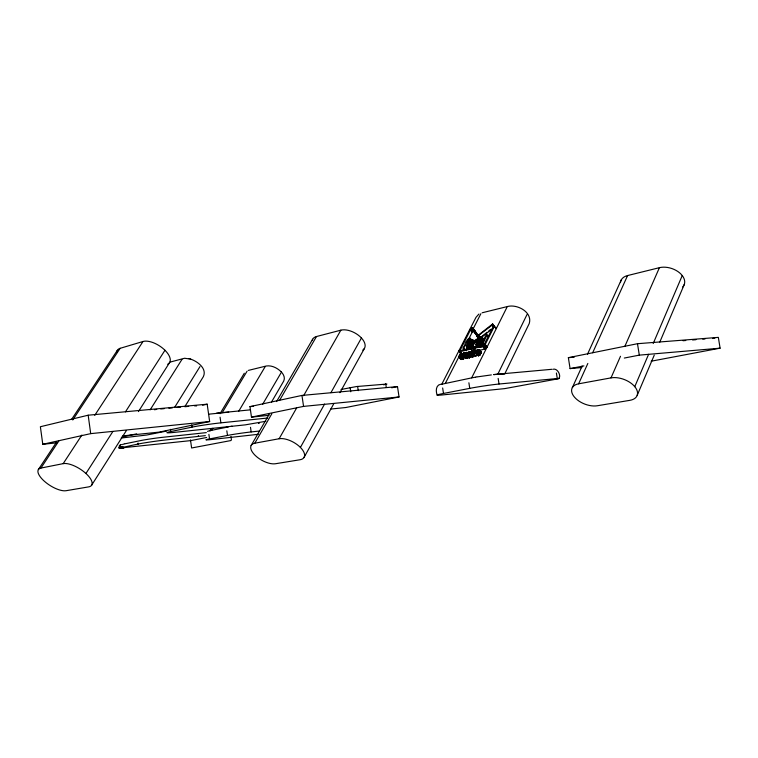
<?xml version="1.0" encoding="UTF-8"?>
<svg xmlns="http://www.w3.org/2000/svg" width="758" height="758" viewBox="0 0 758 758"><rect width="100%" height="100%" fill="white"/><g stroke="black" fill="none" stroke-linecap="round" stroke-linejoin="round"><path stroke-width="1.14" d="M458.656 356.781L459.234 357.255L460.703 356.487L461.186 355.815L459.253 356.544L460.58 354.081L462.02 354.175L461.954 353.304L460.078 354.09L458.656 356.781L461.082 359.5L463.138 358.136M478.307 352.157C475.2 356.023 475.598 350.13 478.554 349.514C481.709 349.969 473.248 354.393 478.307 352.157L480.335 354.46L478.506 355.758L477.947 354.971M472.424 350.073C471.268 350.547 468.273 355.35 470.737 354.649C470.955 353.2 472.651 348.31 473.778 351.598M466.104 354.829C463.024 358.648 463.451 352.811 466.378 352.205C469.496 352.802 461.158 357.075 466.104 354.829C470.367 361.737 471.571 354.507 466.558 355.341C466.483 353.389 469.041 353.607 469.581 352.328C464.218 353.133 474.849 349.097 468.283 354.952M476.185 344.634L477.455 342.228L481.216 340.427L481.756 338.987L480.96 338.693L478.478 340.228L479.208 339.148L482.609 337.869L482.751 339.12L480.193 344.265L477.218 345.127L476.185 344.634L478.601 347.372L478.374 346.103M473.665 349.883C475.673 348.055 472.082 351.333 475.058 351.485M480.193 351.901C483.187 350.717 479.852 357.17 478.81 351.286M466.881 346.444C467.809 343.857 469.164 340.399 472.3 339.944C475.38 340.806 470.367 345.525 468.596 344.473C466.483 348.045 470.964 344.71 471.201 345.079C469.666 349.163 463.138 344.53 469.325 349.41M469.41 330.071L470.974 328.498L472.689 328.129L477.985 335.443L492.624 323.969L494.32 326.357L485.186 344.558L483.708 346.141L459.85 351.703L458.903 351.485L458.997 350.423M460.674 358.885L461.082 359.5M471.846 356.63L472.926 356.516L470.614 353.759M477.218 354.621L475.512 356.355L473.466 354.081C473.485 350.708 476.015 348.462 474.157 353.219M463.1 348.093C467.373 344.132 467.354 340.806 469.761 338.864C470.765 337.073 467.136 339.328 467.07 340.351C464.72 342.616 465.668 344.378 463.1 348.093L465.147 350.433M460.883 352.877L461.243 353.958M465.782 357.615C465.819 359.993 469.884 355.625 466.577 357.918M119.158 446.282L119.423 445.732M477.985 342.625C476.242 348.642 485.139 336.95 477.692 343.023L475.711 340.768L478.393 338.76L480.695 341.526M481.178 346.794L479.208 344.189M637.175 395.373L654.258 355.151M659.801 342.104L684.266 284.477M634.768 386.665L648.602 354.299M653.207 343.516L682.247 275.552M611.005 377.882A17.794 10.271 20.9 0 1 634.73 386.608A17.794 10.271 20.9 0 1 629.784 400.347L597.304 405.757A17.339 9.892 21.9 0 1 574.479 397.145A17.339 9.892 21.9 0 1 578.629 383.813L611.005 377.882L620.499 356.279M624.772 346.548L659.422 267.678A16.97 10.906 18.6 0 1 679.481 272.728A16.97 10.906 18.6 0 1 682.721 286.931M578.629 383.813L587.838 363.452M592.68 352.735L627.586 275.552L659.422 267.678M471.125 356.506L470.273 357.245M572.347 387.594L582.135 366.038M587.526 354.185L621.295 279.816M463.441 353.389L463.688 352.877L461.262 356.743L464.626 352.622L463.451 353.389L464.862 355.057M470.131 338.125L471.969 340.693L469.998 338.456M493.657 374.651L497.798 374.234L527.009 314.551M486.503 334.411L487.015 335.15C479.643 350.092 481.065 343.668 486.503 334.411L488.484 336.685M474.868 354.772L473.399 356.81L471.372 354.526L473.305 350.736L475.133 352.157M471.372 354.526L473.788 350.622M480.733 352.745L480.401 353.361M442.464 384.382L441.781 384.23L471.666 377.882L506.96 307.274M474.006 348.453L471.959 346.141C475.143 339.878 474.309 339.802 478.364 338.703M477.777 342.929L481.245 346.851L482.173 346.529L483.291 344.321M464.161 357.179L463.252 358.979L465.033 356.412L463.043 354.175M471.04 355.72L470.263 356.914M472.026 346.207L472.812 346.018L474.934 348.149L477.161 343.762L475.181 341.507L475.711 340.768M472.812 346.018L475.181 341.507M441.781 384.23L475.996 317.346L478.923 314.049M476.261 334.837L471.883 329.038L470.709 329.389L459.916 350.774L483.661 345.44L493.202 326.916L492.008 325.248L493.97 327.513M445.439 383.169L460.855 352.953M473.087 328.981L480.885 313.689M462.911 350.442L463.943 348.405M468.605 339.262L472.329 331.995L473.835 331.265M469.761 342.19L469.24 343.365L471.41 342.881L472.12 340.948L469.761 342.19L471.078 343.687M304.034 457.462L333.653 403.976M339.925 392.663L364.418 348.434M300.405 447.428L324.585 404.071M330.914 392.71L361.433 337.992M462.645 358.155L461.262 358.885M476.697 350.66C478.289 350.414 491.392 349.154 485.186 344.558M279.124 438.749A16.553 7.94 29.3 0 1 300.358 447.381A16.553 7.94 29.3 0 1 300.035 459.746L275.524 463.735A16.212 7.627 29.8 0 1 255.001 455.226A16.212 7.627 29.8 0 1 254.811 443.203L279.124 438.749L296.596 408.022M303.588 395.733L340.873 330.175A15.795 8.745 28.9 0 1 360.041 336.609A15.795 8.745 28.9 0 1 362.779 350.101M254.811 443.203L271.838 413.745M279.475 400.537L316.474 336.533L340.873 330.175M468.88 356.648L468.7 357.748M271.497 402.081L283.748 380.999C285.396 377.674 283.397 373.874 280.915 371.572M251.125 445.514L269.469 413.84M276.566 401.569L312.666 339.243M262.581 404.402L280.915 373.04M238.609 411.452L265.082 366.796M470.282 346.103L472.262 348.358L473.267 347.031M209.909 430.914L210.932 428.839M220.038 413.669L244.303 373.239M209.72 430.857L211.643 430.298L212.837 428.289M222.445 412.276L247.051 371.24M184.819 406.686L203.381 376.622C207.266 368.341 197.118 361.111 190.192 358.979M174.691 407.283L199.989 366.578M150.112 409.889L181.986 359.387M91.538 485.347L126.397 430.525M138.439 411.594L169.489 362.75M85.938 473.485L112.705 431.747M125.449 411.869L164.969 350.253M63.179 463.64A18.514 7.419 32.5 0 1 85.872 473.428A18.514 7.419 32.5 0 1 88.695 486.873L66.088 490.71A18.107 7.087 32.7 0 1 44.201 481.093A18.107 7.087 32.7 0 1 40.932 468.056L63.179 463.64L81.855 435.073M94.722 415.375L143.006 341.498A17.567 8.565 32.9 0 1 164.126 349.457A17.567 8.565 32.9 0 1 167.708 364.228M40.932 468.056L59.115 440.569M72.749 419.96L120.152 348.31L143.006 341.498M38.336 469.619L56.632 441.999M71.659 419.316L117.386 350.272M465.393 353.209L464.938 354.024L466.246 353.749L466.53 352.678L465.393 353.209L466.72 354.706M474.167 353.219L476.934 349.95L473.513 354.09M553.207 369.212C558.703 367.801 563.203 380.251 555.766 379.246L504.781 388.608L442.663 394.918A20.314 0.929 -8.5 0 1 443.487 393.459L442.653 387.973M480.335 354.46L479.435 354.962M467.695 353.977L467.335 355.028L469.05 353.436L467.695 353.977L470.652 357.397M472.092 343.393L473.437 344.862L472.016 343.45M119.726 445.353L121.166 444.558M478.715 351.418L480.714 353.683M471.883 329.038L477.417 336.353L491.933 325.258L493.903 327.532M480.752 337.31L487.081 332.25M488.882 330.801L490.691 329.351M477.474 336.618L478.8 338.494L480.297 338.305L492.984 328.271M477.957 350.158L477.114 351.342L478.44 351.068L478.668 349.959L477.957 350.158L479.283 351.674M468.093 345.477L471.249 349.031L471.94 348.614L469.96 346.368M464.692 354.507L466.056 355.985M479.274 355.085L478.478 355.095M120.276 444.937L120.958 444.624M196.587 405.928L194.465 405.833M471.04 340.655L472.111 340.38M207.521 431.397L209.018 430.876M440.749 384.249C435.755 384.931 435.604 391.327 437.205 395.089M258.686 423.409L259.245 423.172L258.724 423.068M386.931 384.05L356.506 386.542L341.034 389.489M169.83 362.163L184.601 358.25L190.628 359.103M248.283 370.425L266.295 365.991C271.828 365.129 277.371 368.018 281.209 371.846M482.173 312.77L508.201 306.355C517.828 304.252 532.685 312.362 529.226 323.552L504.639 374.111L497.798 374.234M122.682 435.926L159.114 432.117L209.653 421.514L207.18 404.194L88.174 415.204L40.382 426.735L42.77 444.292L56.869 442.814M205.361 435.632L165.642 439.962A19.85 0.843 -8 0 0 138.297 443.989L119.167 448.13L190.58 440.635L206.64 437.489M202.604 405.227L207.18 404.194M42.77 444.292L90.704 433.633L209.653 421.514M470.974 351.92L461.83 353.939L459.85 351.703M268.938 415.337L251.476 417.118L249.96 406.62L301.959 395.43L397.495 386.589L399.049 396.965L345.781 407.52L330.64 409.064M121.991 436.968L136.629 433.851M383.529 384.799L385.822 384.315M166.618 431.084L146.654 435.035L121.176 438.029M170.455 429.331L170.768 431.558L191.982 427.142A20.627 1.004 -8.1 0 1 220.891 422.85L267.735 418.018M391.715 387.783L397.495 386.589M251.476 417.118L303.56 406.392L399.049 396.965M581.841 367.526L570.082 368.596L568.367 357.672L637.487 343.706L718.338 337.376L720.1 348.168L651.179 361.206M211.643 430.298L228.461 426.906M265.812 421.287L245.317 424.859L175.136 432.297A20.239 0.966 -8.1 0 1 170.768 431.558M712.605 338.504L714.898 338.059M570.082 368.596L583.925 365.896M624.308 358.051L639.307 355.132L720.1 348.168M206.129 439.782A16.619 0.654 -8.1 0 1 209.54 438.92L227.485 435.433A16.884 0.673 -8.1 0 1 251.163 431.937L259.321 431.046M443.487 393.459L469.742 388.361A20.769 0.966 -8.6 0 1 499.02 384.022L559.48 378.318M471.666 377.882L475.133 377.238M230.726 426.46L232.09 426.214M475.512 377.124L476.678 376.925M477.18 376.897L491.364 374.916M154.433 409.737L156.726 409.396M208.876 414.171L228.727 412.144M258.364 434.296L212.524 439.413A16.619 0.654 -8.1 0 1 206.138 439.82M206.337 432.619L162.923 437.281A15.918 0.711 -8 0 0 140.78 440.559L125.288 443.743A15.691 0.692 -8 0 0 125.061 443.79M216.599 413.157L250.311 409.86M249.96 406.62L253.456 406.288M160.753 408.96L164.24 408.638M168.892 408.202L172.379 407.88M177.031 407.453L180.518 407.131M185.17 406.695L188.657 406.373M493.97 374.537L552.099 369.279M683.015 340.721L685.753 340.503M568.367 357.672L574.251 357.179M692.547 339.972L695.948 339.698M702.742 339.167L705.006 338.987M478.412 335.803L474.764 330.46L472.13 328.043M478.563 349.95L481.169 352.849M188.676 358.562L189.216 358.714M461.044 356.071L463.034 358.316M459.869 355.189L463.299 358.998M460.836 356.355L462.825 358.591M460.703 356.487L462.702 358.724M460.57 356.62L462.56 358.856M460.419 356.743L462.408 358.979M460.248 356.857L462.247 359.093M459.329 356.251L462.077 359.197M459.916 357.046L461.916 359.283M459.746 357.122L461.745 359.358M459.575 357.179L461.565 359.415M458.732 356.497L461.395 359.463M458.685 356.648L461.224 359.491M458.666 357.009L460.845 359.453M467.705 355.35L469.695 357.605M465.507 353.076L466.843 354.573M467.525 355.426L469.524 357.681M466.672 354.801L469.344 357.738M466.596 354.971L469.174 357.776M466.558 355.123L468.984 357.804M465.668 354.915L467.932 357.406M463.972 353.275L465.298 354.772M463.83 353.342L465.156 354.839M465.763 355.36L467.752 357.605M463.508 353.237L467.563 357.795M465.355 355.71L467.345 357.956M463.384 353.721L464.711 355.208M465.204 355.815L467.203 358.06M464.919 355.578L467.051 358.146M463.195 353.939L464.521 355.426M464.588 355.673L466.814 358.259M463.782 355.369L466.577 358.335M463.725 355.521L466.322 358.392M463.697 355.654L466.104 358.411M463.688 355.777L465.981 358.392M459.632 351.74L462.911 355.493M458.808 351.039L464.502 357.444M458.836 351.361L462.986 356.052M460.855 353.882L462.844 356.118M460.722 353.977L462.702 356.213M460.58 354.081L461.906 355.578M460.447 354.213L461.774 355.701M460.333 354.346L461.66 355.834M460.201 354.545L461.527 356.033M463.801 358.828L461.802 356.582L463.735 358.894M466.919 346.216L469.193 348.708M465.583 344.89L467.563 347.136L465.999 350.177L463.943 347.998M471.571 351.854L472.907 353.361M466.947 346.832L469.022 349.22M471.921 354.374L473.883 356.686L471.864 354.441M470.055 352.423L471.381 353.929M470.5 354.005L471.836 355.511M470.472 354.147L472.812 356.772M470.765 354.592L472.689 356.961M469.932 354.157L472.442 357.018M469.846 354.374L472.262 357.046M469.818 354.498L472.082 357.056M468.965 354.583L470.964 356.838M468.236 355.066L470.235 357.321M468.037 355.142L470.168 357.501M467.875 355.256L469.865 357.511M470.235 341.602L471.552 343.09M468.302 339.764L469.609 341.252M469.979 341.886L471.296 343.374M473.096 345.61L475.077 347.865M468.046 340.134L469.354 341.621M472.945 345.894L474.934 348.149M468.463 341.432L469.704 343.004M471.286 344.776L472.67 346.33M477.862 352.243L480.136 354.753M468.311 341.564L469.619 343.052M477.796 352.309L479.795 354.583M471.201 345.079L473.181 347.325M477.957 352.688L479.956 354.962M476.867 351.835L478.232 353.332M474.375 349.192L476.517 351.56M476.801 351.958L479.767 355.151M470.964 345.402L472.945 347.657M474.205 349.23L476.498 351.674M477.549 353.048L479.549 355.322M474.044 349.315L475.749 351.106M477.398 353.152L479.397 355.417M468.596 343.289L467.279 341.801L469.069 344.17M470.699 345.714L472.679 347.96M476.593 352.366L477.928 353.882M470.585 345.828L472.566 348.074M473.892 349.438L475.219 350.945M477.246 353.237L479.245 355.511M467.023 342.076L470.187 345.667M473.769 349.58L475.105 351.087M477.009 353.351L479.009 355.616M468.728 344.255L470.045 345.752M473.684 349.76L475.171 351.504M468.671 344.321L469.998 345.809M476.763 353.427L478.762 355.701M468.596 344.473L469.913 345.97M475.948 352.707L478.506 355.758L475.891 352.858M475.844 353.124L478.156 355.758M468.302 345.032L471.599 348.841M471.978 350.177L473.305 351.684M468.908 346.946L470.898 349.192M468.548 347.079L470.529 349.324M468.169 347.164L470.149 349.41M467.658 346.7L468.975 348.197M472.869 352.508L476.033 356.232M476.308 340.2L479.501 343.914M480.051 344.388L482.041 346.662M476.033 340.437L479.312 344.132M478.99 344.359L480.979 346.624L478.762 344.52M477.568 343.298L478.885 344.805M475.427 341.128L477.407 343.383M478.535 344.663L480.525 346.927M478.222 344.824L480.212 347.088M477.9 344.956L479.217 346.463M477.559 345.061L478.885 346.567M473.02 340.048L474.565 341.811M472.793 339.963L474.631 342.19M477.218 345.127L478.544 346.633M472.566 339.935L474.603 342.417M476.27 344.151L478.26 346.406M476.204 344.416L478.876 347.41M473.134 341.384L474.451 342.881M476.214 344.767L478.383 347.268M474.385 343.061L476.375 345.307M470.519 338.911L471.827 340.399M472.84 341.972L474.157 343.478M471.561 340.835L472.878 342.332M479.151 349.476L481.406 352.044M469.761 338.864L471.078 340.361M479.037 349.457L481.415 352.157M469.628 338.949L470.936 340.437M471.249 340.92L472.566 342.417M478.734 349.476L481.358 352.423M479.217 350.272L481.292 352.584M469.24 339.053L470.547 340.541M470.945 341.053L472.262 342.55M468.956 339.177L470.311 340.645M470.69 341.214L472.007 342.711M478.431 349.959L479.767 351.466M478.241 350.006L479.577 351.522M468.738 339.328L470.045 340.816M470.519 341.337L471.836 342.834M478.099 350.073L479.426 351.589M468.529 339.508L470.5 341.744M482.751 339.12L484.068 340.626M472.812 328.233L474.764 330.46M482.619 339.432L483.945 340.948M472.528 328.062L474.641 330.365M479.084 335.567L481.055 337.822M472.338 328.034L474.29 330.27M478.829 335.756L480.799 338.011M481.444 338.636L482.77 340.143M471.893 328.091L473.845 330.317M481.235 338.636L482.552 340.143M478.582 335.917L480.553 338.172M480.96 338.693L482.278 340.2M482.173 340.323L483.5 341.83M478.326 336.059L480.297 338.305M480.638 338.826L481.955 340.333M478.09 336.173L480.06 338.419M471.694 328.944L473.665 331.18M471.391 328.981L473.399 331.199M477.853 336.258L479.823 338.504M480.307 339.034L481.624 340.541M477.625 336.315L479.596 338.57M485.054 344.795L487.053 347.079M471.125 329.095L473.077 331.331M477.417 336.353L479.388 338.599M479.985 339.29L481.302 340.797M484.978 344.909L486.977 347.192M477.313 336.353L479.283 338.608M470.908 329.228L472.859 331.464M476.971 336.315L479.103 338.599M484.807 345.146L486.807 347.42M470.709 329.389L472.66 331.625M476.716 336.154L478.8 338.494M479.71 339.584L481.036 341.091M482.96 343.222L484.949 345.496M484.618 345.364L486.617 347.647M470.529 329.569L472.48 331.796M479.492 339.897L480.809 341.403M470.377 329.758L472.329 331.995M482.713 343.706L484.049 345.222M484.409 345.582L486.409 347.856M482.581 343.829L483.907 345.345M470.282 329.919L472.234 332.146M484.182 345.781L486.181 348.055M483.955 345.97L485.944 348.244M479.672 341.536L480.998 343.042M483.708 346.141L485.698 348.424M477.843 339.593L479.795 341.725M481.718 343.952L483.794 346.283M477.748 339.688L479.065 341.195M483.452 346.302L485.452 348.576M477.549 339.707L478.866 341.214M479.293 341.659L480.619 343.166M483.206 346.434L485.196 348.708M478.98 341.801L480.307 343.308M480.43 343.781L482.42 346.055M482.95 346.539L484.949 348.813M476.848 339.878L480.004 343.488M482.704 346.624L484.703 348.898M476.583 340.01L479.719 343.706M480.193 344.265L482.173 346.529M482.439 337.784L484.722 340.257M482.23 337.746L484.201 340.086M481.984 337.736L483.964 340.001M482.837 338.835L484.154 340.342M481.7 337.774L483.67 340.039M487.015 335.15L488.341 336.666M492.624 323.969L496.291 328.631L492.34 324.187M637.487 343.706L639.307 355.132M556.4 372.993L557.244 378.384M498.158 378.413L499.02 384.022M468.889 382.771L469.742 388.361M385.746 383.889L386.267 387.395M357.624 386.428L358.259 390.645M350.12 387.546L350.746 391.772M301.959 395.43L303.56 406.392M250.5 427.313L251.163 431.937M230.944 436.456L231.417 439.867L230.877 440.559L191.622 447.987L190.476 439.896M226.832 430.809L227.485 435.433M220.076 417.184L220.891 422.85M208.886 434.362L209.54 438.92M198.331 435.613L198.444 436.39M191.66 424.878L191.982 427.142M138.183 443.203L138.288 443.989M137.899 443.259L138.003 444.046M123.772 447.239L123.876 447.997M123.45 447.267L123.554 448.025M123.137 447.296L123.241 448.054M122.834 447.315L122.938 448.082M122.389 446.415L122.493 447.192M122.54 447.343L122.644 448.101M122.123 446.471L122.36 448.13M121.849 446.528L122.085 448.149M121.593 446.585L121.83 448.168M121.346 446.633L121.583 448.177M121.233 447.428L121.337 448.196M121.109 446.689L121.214 447.466M120.892 446.737L121.109 448.205M120.674 446.794L120.901 448.215M120.475 446.841L120.693 448.224M120.295 446.888L120.503 448.234M120.124 446.926L120.323 448.234M119.963 446.974L120.162 448.243M119.811 447.012L120.01 448.243M119.679 447.049L119.868 448.243M119.556 447.097L119.736 448.243M119.357 447.163L119.518 448.224M119.271 447.201L119.347 448.205M119.101 447.286L119.233 448.177M88.174 415.204L90.704 433.633M122.644 444.558A15.691 0.692 -8 0 1 122.597 444.529A15.691 0.692 -8 0 1 124.634 443.875M620.47 282.431A16.543 10.517 19.9 0 1 627.586 275.552M116.76 352.385A17.197 8.196 33.2 0 1 120.152 348.31M312.258 340.276A15.482 8.414 29.4 0 1 316.474 336.533"/></g></svg>
